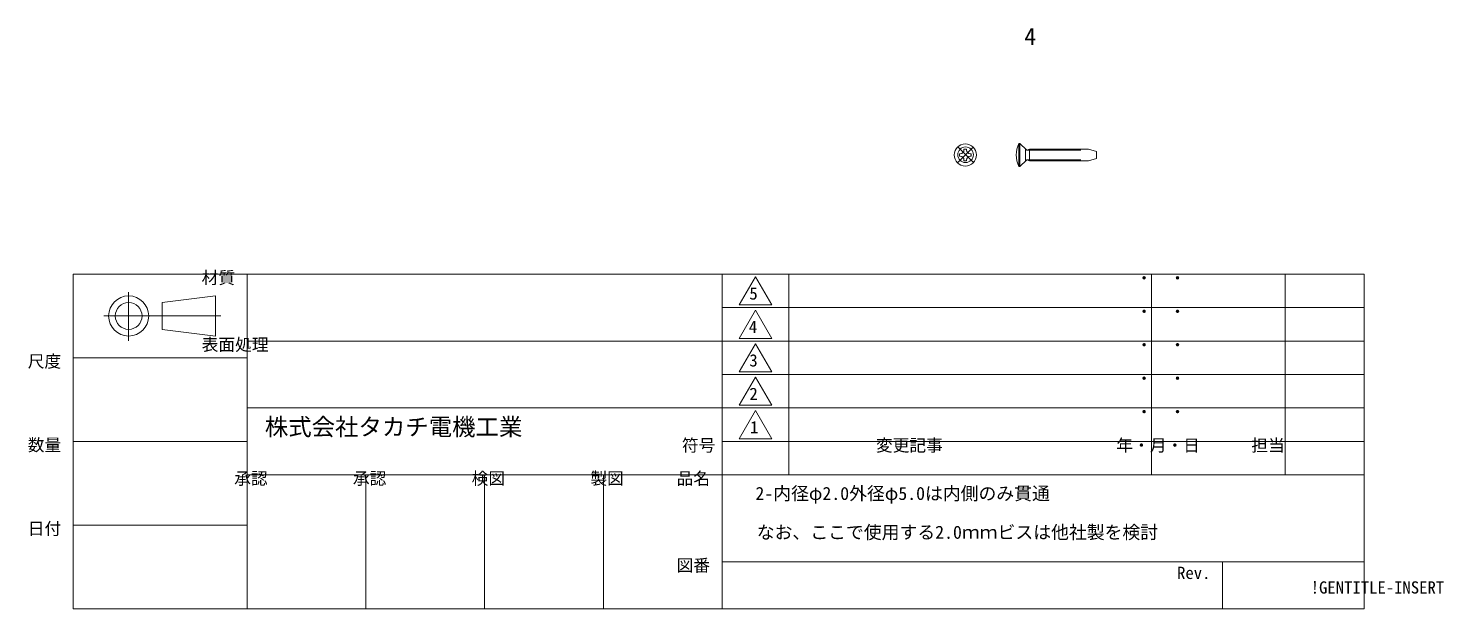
# Model space of a CAD drawing. Units: millimetres at full size, sheet at 1:4. Extents: x -960 to 1181, y -619 to 214.
# Drawn here: x 316.9 to 634.3, y -212.6 to -82.4 of the extents above; entities that cross this region are included whole.
import ezdxf
from ezdxf.enums import TextEntityAlignment as Align

# ---------------------------------------------------------------- set-up
doc = ezdxf.new("R2010")
doc.units = ezdxf.units.MM
doc.header["$LTSCALE"] = 4
doc.linetypes.add('DASHED_DOTTED', pattern=[9.25, 6, -1.5, 0.25, -1.5])
doc.linetypes.add('USER3', pattern=[3.75, 3, -0.75])
for name, color, linetype, lineweight in [('0-0_0', 7, 'Continuous', 35), ('0-1_AM_5', 3, 'Continuous', 18), ('0-2_7A', 4, 'DASHED_DOTTED', 18), ('0-3_RAHM2', 7, 'Continuous', 18), ('1-2_AM_12', 4, 'Continuous', 18), ('1-4_ﾋ_ｽ', 8, 'Continuous', 18), ('1-5_ﾋ_ｽ0', 8, 'USER3', 18)]:
    doc.layers.add(name, color=color, linetype=linetype, lineweight=lineweight)
doc.styles.add('ＭＳ ゴシック', font='')
doc.styles.get('ＭＳ ゴシック').set_extended_font_data('MS Gothic')

# ---------------------------------------------------------------- blocks, each defined once
blk = doc.blocks.new('TK-A3')
at = {"layer": '0-0_0', "style": 'ＭＳ ゴシック'}
blk.add_text('!GENTITLE-INSERT', height=1.833, dxfattribs=at).set_placement((403, 0), align=Align.BOTTOM_LEFT)
blk = doc.blocks.new('U98')
at = {"layer": '0-3_RAHM2', "style": 'ＭＳ ゴシック'}
blk.add_text('日付', height=1.833, dxfattribs=at).set_placement((-191.8, 8.801), align=Align.BOTTOM_LEFT)
blk = doc.blocks.new('U99')
at = {"layer": '0-3_RAHM2', "style": 'ＭＳ ゴシック'}
blk.add_text('尺度', height=1.833, dxfattribs=at).set_placement((-191.8, 33.801), align=Align.BOTTOM_LEFT)
blk = doc.blocks.new('U100')
at = {"layer": '0-3_RAHM2', "style": 'ＭＳ ゴシック'}
blk.add_text('数量', height=1.833, dxfattribs=at).set_placement((-191.8, 21.301), align=Align.BOTTOM_LEFT)
blk = doc.blocks.new('U101')
at = {"layer": '0-3_RAHM2', "style": 'ＭＳ ゴシック'}
blk.add_text('表面処理', height=1.833, dxfattribs=at).set_placement((-165.8, 36.301), align=Align.BOTTOM_LEFT)
blk = doc.blocks.new('U102')
at = {"layer": '0-3_RAHM2', "style": 'ＭＳ ゴシック'}
blk.add_text('材質', height=1.833, dxfattribs=at).set_placement((-165.8, 46.301), align=Align.BOTTOM_LEFT)
blk = doc.blocks.new('U103')
at = {"layer": '0-0_0', "style": 'ＭＳ ゴシック'}
blk.add_text('株式会社タカチ電機工業', height=2.566, dxfattribs=at).set_placement((-156.355, 23.419), align=Align.BOTTOM_LEFT)
blk = doc.blocks.new('U104')
at = {"layer": '0-3_RAHM2', "style": 'ＭＳ ゴシック'}
blk.add_text('承認', height=1.833, dxfattribs=at).set_placement((-160.938, 16.301), align=Align.BOTTOM_LEFT)
blk = doc.blocks.new('U105')
at = {"layer": '0-3_RAHM2', "style": 'ＭＳ ゴシック'}
blk.add_text('承認', height=1.833, dxfattribs=at).set_placement((-143.188, 16.301), align=Align.BOTTOM_LEFT)
blk = doc.blocks.new('U106')
at = {"layer": '0-3_RAHM2', "style": 'ＭＳ ゴシック'}
blk.add_text('検図', height=1.833, dxfattribs=at).set_placement((-125.438, 16.301), align=Align.BOTTOM_LEFT)
blk = doc.blocks.new('U107')
at = {"layer": '0-3_RAHM2', "style": 'ＭＳ ゴシック'}
blk.add_text('製図', height=1.833, dxfattribs=at).set_placement((-107.688, 16.301), align=Align.BOTTOM_LEFT)
blk = doc.blocks.new('U108')
at = {"layer": '0-3_RAHM2', "style": 'ＭＳ ゴシック'}
blk.add_text('Rev.', height=1.833, dxfattribs=at).set_placement((-19.982, 2.185), align=Align.BOTTOM_LEFT)
blk = doc.blocks.new('U109')
at = {"layer": '0-3_RAHM2', "style": 'ＭＳ ゴシック'}
blk.add_text('図番', height=1.833, dxfattribs=at).set_placement((-94.8, 3.301), align=Align.BOTTOM_LEFT)
blk = doc.blocks.new('U110')
at = {"layer": '0-3_RAHM2', "style": 'ＭＳ ゴシック'}
blk.add_text('符号', height=1.833, dxfattribs=at).set_placement((-94, 21.25), align=Align.BOTTOM_LEFT)
blk = doc.blocks.new('U111')
at = {"layer": '0-3_RAHM2', "style": 'ＭＳ ゴシック'}
blk.add_text('品名', height=1.833, dxfattribs=at).set_placement((-94.8, 16.301), align=Align.BOTTOM_LEFT)
blk = doc.blocks.new('U112')
at = {"layer": '0-3_RAHM2', "style": 'ＭＳ ゴシック'}
blk.add_text('変更記事', height=1.833, dxfattribs=at).set_placement((-65, 21.25), align=Align.BOTTOM_LEFT)
blk = doc.blocks.new('U113')
at = {"layer": '0-3_RAHM2', "style": 'ＭＳ ゴシック'}
blk.add_text('・  ・   ', height=1.833, dxfattribs=at).set_placement((-26.157, 31.25), align=Align.BOTTOM_LEFT)
blk = doc.blocks.new('U114')
at = {"layer": '0-3_RAHM2', "style": 'ＭＳ ゴシック'}
blk.add_text('年・月・日', height=1.833, dxfattribs=at).set_placement((-29.059, 21.25), align=Align.BOTTOM_LEFT)
blk = doc.blocks.new('U115')
at = {"layer": '0-3_RAHM2', "style": 'ＭＳ ゴシック'}
blk.add_text('担当', height=1.833, dxfattribs=at).set_placement((-8.881, 21.25), align=Align.BOTTOM_LEFT)
blk = doc.blocks.new('U116')
at = {"layer": '0-3_RAHM2', "style": 'ＭＳ ゴシック'}
blk.add_text('・  ・   ', height=1.833, dxfattribs=at).set_placement((-26.157, 41.25), align=Align.BOTTOM_LEFT)
blk = doc.blocks.new('U117')
at = {"layer": '0-3_RAHM2', "style": 'ＭＳ ゴシック'}
blk.add_text('・  ・   ', height=1.833, dxfattribs=at).set_placement((-26.157, 36.25), align=Align.BOTTOM_LEFT)
blk = doc.blocks.new('U118')
at = {"layer": '0-3_RAHM2', "style": 'ＭＳ ゴシック'}
blk.add_text('・  ・   ', height=1.833, dxfattribs=at).set_placement((-26.157, 46.25), align=Align.BOTTOM_LEFT)
blk = doc.blocks.new('U119')
at = {"layer": '0-3_RAHM2', "style": 'ＭＳ ゴシック'}
blk.add_text('・  ・   ', height=1.833, dxfattribs=at).set_placement((-26.157, 26.25), align=Align.BOTTOM_LEFT)
blk = doc.blocks.new('TK-TITLE')
at = {"layer": '0-0_0', "lineweight": 18}
for p, q in [((-184.998, 48.295), (-184.998, -1.705)), ((8.002, 48.295), (-184.998, 48.295)), ((-158.998, 48.295), (-158.998, -1.705)), ((-87.998, 48.295), (-87.998, -1.705)), ((8.002, -1.705), (8.002, 48.295)), ((-171.714, 44.045), (-163.714, 45.045)), ((-163.714, 45.045), (-163.714, 39.045)), ((-171.714, 40.045), (-171.714, 44.045)), ((-163.714, 39.045), (-171.714, 40.045)), ((-158.998, 38.295), (-87.998, 38.295)), ((-158.998, 35.795), (-184.998, 35.795)), ((-158.998, 28.295), (-87.998, 28.295)), ((-158.998, 23.295), (-184.998, 23.295)), ((-158.998, 18.295), (-87.998, 18.295)), ((-141.248, 18.295), (-141.248, -1.705)), ((-123.498, 18.295), (-123.498, -1.705)), ((-105.748, 18.295), (-105.748, -1.705)), ((-87.998, 18.295), (8.002, 18.295)), ((-158.998, 10.795), (-184.998, 10.795)), ((-87.998, 5.295), (8.002, 5.295)), ((-13.173, -1.705), (-13.173, 5.295)), ((-184.998, -1.705), (8.002, -1.705))]:
    blk.add_line(p, q, dxfattribs=at)
for radius in [3, 2]:
    blk.add_circle((-176.714, 42.045), radius, dxfattribs=at)
at = {"layer": '0-2_7A'}
for q in [(-176.714, 45.62), (-180.437, 42.045), (-162.933, 42.045), (-176.714, 38.335)]:
    blk.add_line((-176.714, 42.045), q, dxfattribs=at)
at = {"layer": '0-3_RAHM2', "color": 1}
for p, q in [((-82.998, 47.895), (-85.423, 43.695)), ((-77.998, 48.295), (-77.998, 18.295)), ((-23.819, 48.295), (-23.819, 18.295)), ((-3.819, 48.295), (-3.819, 18.295)), ((-87.998, 43.295), (8.002, 43.295)), ((-82.998, 42.895), (-85.423, 38.695)), ((-87.998, 38.295), (8.002, 38.295)), ((-87.998, 33.295), (8.002, 33.295)), ((-87.998, 28.295), (8.002, 28.295)), ((-85.423, 28.695), (-80.573, 28.695)), ((-82.998, 27.895), (-85.423, 23.695)), ((-80.573, 23.695), (-82.998, 27.895)), ((-87.998, 23.295), (8.002, 23.295)), ((-85.423, 23.695), (-80.573, 23.695))]:
    blk.add_line(p, q, dxfattribs=at)
for points in [[(-85.423, 43.695), (-80.573, 43.695), (-82.998, 47.895)], [(-85.423, 38.695), (-80.573, 38.695), (-82.998, 42.895)], [(-80.573, 28.695), (-82.998, 32.895), (-85.423, 28.695)]]:
    blk.add_lwpolyline(points, dxfattribs=at)
blk.add_lwpolyline([(-85.423, 33.695), (-80.573, 33.695), (-82.998, 37.895)], close=True, dxfattribs=at)
at = {"layer": '0-0_0'}
for name in ['U102', 'U118', 'U116', 'U101', 'U99', 'U117', 'U113', 'U119', 'U103', 'U100', 'U110', 'U112', 'U114', 'U115', 'U104', 'U105', 'U106', 'U107', 'U111', 'U98', 'U109', 'U108']:
    blk.add_blockref(name, (0, 0), dxfattribs=at)
at = {"layer": '0-3_RAHM2', "style": 'ＭＳ ゴシック'}
for s, p in [('5', (-83.924, 43.945)), ('4', (-83.998, 38.945)), ('3', (-83.924, 33.945)), ('2', (-83.916, 28.945)), ('1', (-83.813, 23.945))]:
    blk.add_text(s, height=1.833, dxfattribs=at).set_placement(p, align=Align.BOTTOM_LEFT)
blk = doc.blocks.new('S19')
at = {"layer": '1-2_AM_12'}
for p, q in [((653.322, 269.005), (656.822, 272.505)), ((653.322, 272.505), (656.822, 269.005))]:
    blk.add_line(p, q, dxfattribs=at)
blk.add_circle((655.072, 270.755), 1.75, dxfattribs=at)
blk = doc.blocks.new('U149')
at = {"layer": '0-1_AM_5', "color": 7, "style": 'ＭＳ ゴシック'}
blk.add_text('4', height=2.566, dxfattribs=at).set_placement((663.836, 286.338), align=Align.BOTTOM_LEFT)
blk = doc.blocks.new('S25')
at = {"layer": '0-0_0'}
blk.add_blockref('U149', (0, 0), dxfattribs=at)

msp = doc.modelspace()

# ---------------------------------------------------------------- linework, layer by layer
at = {"layer": '1-4_ﾋ_ｽ'}
for p, q in [((525.742, -110.54), (525.92, -110.54)), ((525.742, -111.13), (525.742, -110.54)), ((526.747, -109.712), (526.747, -109.535)), ((526.747, -109.535), (527.338, -109.535)), ((527.338, -109.535), (527.338, -109.712)), ((528.165, -110.54), (528.342, -110.54)), ((528.342, -110.54), (528.342, -111.13)), ((539.077, -108.235), (539.277, -108.235)), ((539.077, -108.235), (539.077, -113.435)), ((540.754, -109.712), (539.277, -108.235)), ((539.277, -113.435), (539.277, -108.235)), ((540.856, -109.774), (541.477, -109.535)), ((554.677, -109.535), (541.477, -109.535)), ((554.677, -109.535), (556.477, -110.035)), ((556.477, -111.635), (556.477, -110.035)), ((525.92, -111.13), (525.742, -111.13)), ((526.747, -112.135), (526.747, -111.958)), ((527.338, -112.135), (526.747, -112.135)), ((527.338, -111.958), (527.338, -112.135)), ((528.342, -111.13), (528.165, -111.13)), ((539.077, -113.435), (539.277, -113.435)), ((539.277, -113.435), (540.754, -111.958)), ((541.477, -112.135), (554.677, -112.135)), ((554.677, -112.135), (556.477, -111.635))]:
    msp.add_line(p, q, dxfattribs=at)
msp.add_lwpolyline([(540.856, -111.896), (541.477, -112.135), (541.477, -109.535)], dxfattribs=at)
msp.add_circle((527.042, -110.835), 2.5, dxfattribs=at)
for centre, radius, start, end in [((525.92, -109.712), 0.827, 270, 0), ((528.165, -109.712), 0.827, 180, 270), ((544.41, -110.835), 5.933, 154.01077, 205.98923), ((540.93, -109.535), 0.25, 225, 270), ((525.92, -111.958), 0.827, 0, 90), ((528.165, -111.958), 0.827, 90, 180), ((540.93, -112.135), 0.25, 90, 135)]:
    msp.add_arc(centre, radius, start, end, dxfattribs=at)
at = {"layer": '1-5_ﾋ_ｽ0'}
for p, q in [((540.577, -112.135), (540.577, -109.535)), ((540.93, -109.785), (555.577, -109.785)), ((540.93, -111.885), (555.577, -111.885))]:
    msp.add_line(p, q, dxfattribs=at)

# ---------------------------------------------------------------- block references
at = {"layer": '0-0_0', "xscale": 1.5, "yscale": 1.5}
for name, p in [('TK-A3', (0, -210)), ('TK-TITLE', (604.5, -210))]:
    msp.add_blockref(name, p, dxfattribs=at)
at = {"layer": '0-1_AM_5', "xscale": 1.5, "yscale": 1.5}
msp.add_blockref('S25', (-455.468, -516.833), dxfattribs=at)
at = {"layer": '1-2_AM_12'}
msp.add_blockref('S19', (-127.969, -381.536), dxfattribs=at)

# ---------------------------------------------------------------- texts
at = {"layer": '0-0_0', "color": 4, "style": 'ＭＳ ゴシック'}
for s, p in [('2-内径φ2.0外径φ5.0は内側のみ貫通', (479.979, -189.06)), ('なお、ここで使用する2.0ｍｍビスは他社製を検討', (480.284, -197.761))]:
    msp.add_text(s, height=2.933, dxfattribs=at).set_placement(p, align=Align.BOTTOM_LEFT)

doc.saveas('drawing.dxf')
